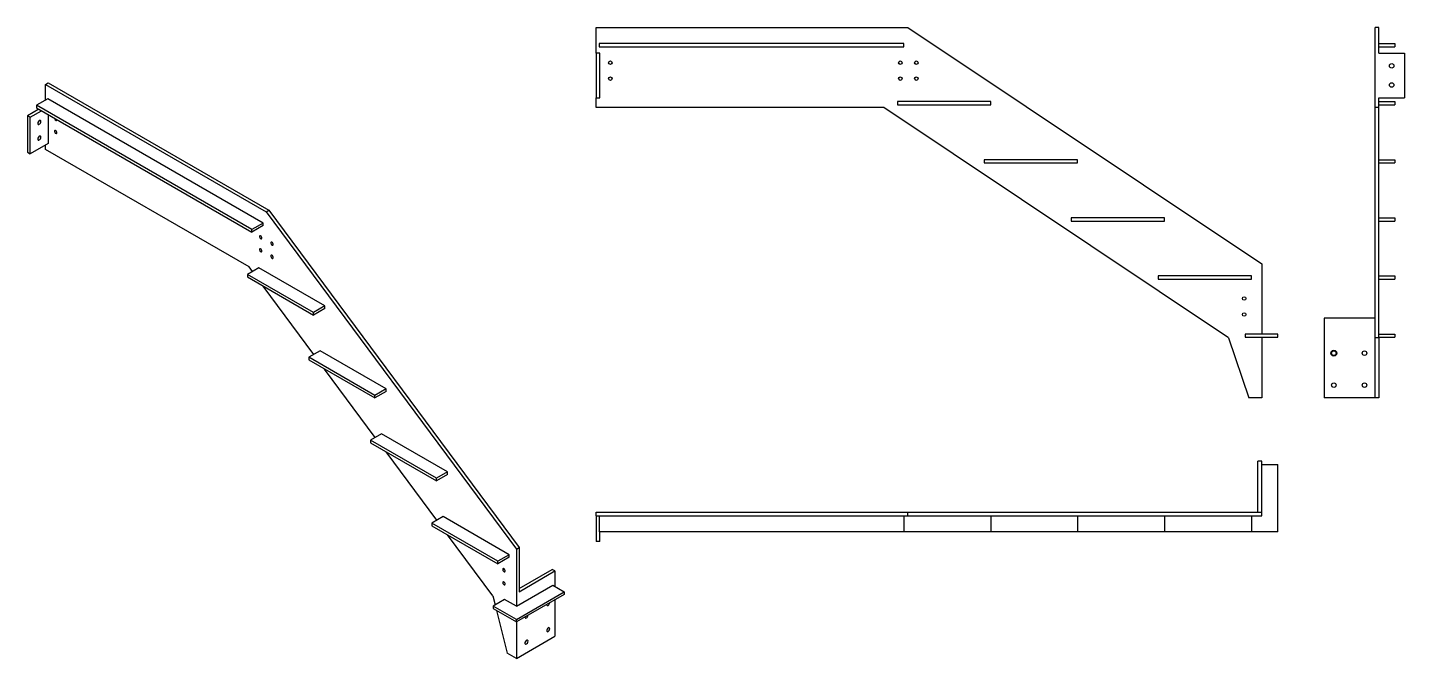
# Model space of a CAD drawing. Header units: millimetres. Extents: x -2656 to 1652, y -908 to 1067.
import ezdxf

# ---------------------------------------------------------------- set-up
doc = ezdxf.new("R2010")
doc.units = ezdxf.units.MM
for name, color, linetype in [('ProjItem213', 7, 'CONTINUOUS'), ('ProjItem214', 7, 'CONTINUOUS'), ('ProjItem215', 7, 'CONTINUOUS'), ('ProjItem216', 7, 'CONTINUOUS')]:
    doc.layers.add(name, color=color, linetype=linetype)

msp = doc.modelspace()

# ---------------------------------------------------------------- linework, layer by layer
at = {"layer": 'ProjItem213'}
for p, q in [((-877.564, 987.255), (-877.564, 1067.26)), ((-877.564, 1067.26), (98.4714, 1067.26)), ((98.4714, 1067.26), (1205.44, 327.108)), ((85.4362, 1017.26), (-867.564, 1017.26)), ((-867.564, 1017.26), (-867.564, 1007.26)), ((-867.564, 1007.26), (85.4362, 1007.26)), ((85.4362, 1007.26), (85.4362, 1017.26)), ((-877.564, 987.255), (-877.564, 847.255)), ((-865.564, 987.255), (-877.564, 987.255)), ((-865.564, 847.255), (-865.564, 987.255)), ((-877.564, 817.255), (-877.564, 847.255)), ((-877.564, 847.255), (-865.564, 847.255)), ((357.436, 835.389), (65.4362, 835.389)), ((65.4362, 835.389), (65.4362, 825.389)), ((65.4362, 825.389), (357.436, 825.389)), ((357.436, 825.389), (357.436, 835.389)), ((22.5923, 817.255), (-877.564, 817.255)), ((1101.44, 95.9107), (22.5923, 817.255)), ((629.436, 653.522), (337.436, 653.522)), ((337.436, 653.522), (337.436, 643.522)), ((629.436, 643.522), (629.436, 653.522)), ((337.436, 643.522), (629.436, 643.522)), ((901.436, 471.655), (609.436, 471.655)), ((609.436, 471.655), (609.436, 461.655)), ((609.436, 461.655), (901.436, 461.655)), ((901.436, 461.655), (901.436, 471.655)), ((1205.44, 327.108), (1205.44, 107.922)), ((1173.44, 289.789), (881.436, 289.789)), ((881.436, 289.789), (881.436, 279.789)), ((881.436, 279.789), (1173.44, 279.789)), ((1173.44, 279.789), (1173.44, 289.789)), ((1101.44, 95.9107), (1165.44, -92.078)), ((1255.44, 107.922), (1153.44, 107.922)), ((1153.44, 107.922), (1153.44, 97.922)), ((1153.44, 97.922), (1255.44, 97.922)), ((1205.44, 97.922), (1205.44, -92.078)), ((1255.44, 97.922), (1255.44, 107.922)), ((1205.44, -92.078), (1165.44, -92.078))]:
    msp.add_line(p, q, dxfattribs=at)
for centre in [(-832.564, 957.255), (74.5417, 957.255), (124.542, 957.255), (-832.564, 907.255), (74.5417, 907.255), (124.542, 907.255), (1150.44, 218.888), (1150.44, 168.888)]:
    msp.add_circle(centre, 5.5, dxfattribs=at)
at = {"layer": 'ProjItem214'}
for p, q in [((-2599.78, 889.291), (-2591.29, 894.19)), ((-2599.78, 840.301), (-2599.78, 889.291)), ((-2599.78, 889.291), (-1909.62, 490.827)), ((-2591.29, 894.19), (-1901.13, 495.726)), ((-2592.71, 844.384), (-2628.06, 823.972)), ((-1954.19, 434.911), (-2628.06, 823.972)), ((-2628.06, 823.972), (-2628.06, 815.807)), ((-1918.83, 455.323), (-2592.71, 844.384)), ((-2620.99, 811.724), (-2656.35, 791.312)), ((-2656.35, 791.312), (-2656.35, 677.002)), ((-2647.86, 786.413), (-2656.35, 791.312)), ((-2647.86, 786.413), (-2612.51, 806.825)), ((-2647.86, 672.103), (-2647.86, 786.413)), ((-2628.06, 815.807), (-1954.19, 426.746)), ((-2591.29, 794.578), (-2591.29, 704.763)), ((-2591.29, 704.763), (-2647.86, 672.103)), ((-2599.78, 685.167), (-2599.78, 699.864)), ((-2656.35, 677.002), (-2647.86, 672.103)), ((-1963.27, 317.68), (-2599.78, 685.167)), ((-1909.62, 490.827), (-1901.13, 495.726)), ((-1909.62, 490.827), (-1126.88, -565.418)), ((-1901.13, 495.726), (-1118.39, -560.519)), ((-1918.83, 455.323), (-1954.19, 434.911)), ((-1918.83, 447.158), (-1954.19, 426.746)), ((-1954.19, 426.746), (-1954.19, 434.911)), ((-1918.83, 447.158), (-1918.83, 455.323)), ((-1932.98, 314.995), (-1968.33, 294.582)), ((-1952.8, 303.55), (-1963.27, 317.68)), ((-1726.5, 195.786), (-1932.98, 314.995)), ((-1761.86, 175.374), (-1968.33, 294.582)), ((-1968.33, 294.582), (-1968.33, 286.417)), ((-1968.33, 286.417), (-1761.86, 167.209)), ((-1760.47, 44.0125), (-1919, 257.933)), ((-1726.5, 195.786), (-1761.86, 175.374)), ((-1726.5, 187.621), (-1761.86, 167.209)), ((-1761.86, 167.209), (-1761.86, 175.374)), ((-1726.5, 187.621), (-1726.5, 195.786)), ((-1740.64, 55.4577), (-1776, 35.0453)), ((-1534.17, -63.7508), (-1740.64, 55.4577)), ((-1569.52, -84.1632), (-1776, 35.0453)), ((-1776, 35.0453), (-1776, 26.8803)), ((-1776, 26.8803), (-1569.52, -92.3282)), ((-1568.13, -215.525), (-1726.66, -1.604)), ((-1534.17, -63.7508), (-1569.52, -84.1632)), ((-1534.17, -71.9158), (-1569.52, -92.3282)), ((-1569.52, -92.3282), (-1569.52, -84.1632)), ((-1534.17, -71.9158), (-1534.17, -63.7508)), ((-1548.31, -204.079), (-1583.67, -224.492)), ((-1341.84, -323.288), (-1548.31, -204.079)), ((-1377.19, -343.7), (-1583.67, -224.492)), ((-1583.67, -224.492), (-1583.67, -232.657)), ((-1583.67, -232.657), (-1377.19, -351.865)), ((-1375.8, -475.062), (-1534.33, -261.141)), ((-1341.84, -323.288), (-1377.19, -343.7)), ((-1341.84, -331.453), (-1377.19, -351.865)), ((-1377.19, -351.865), (-1377.19, -343.7)), ((-1341.84, -331.453), (-1341.84, -323.288)), ((-1355.98, -463.616), (-1391.33, -484.029)), ((-1149.5, -582.825), (-1355.98, -463.616)), ((-1184.86, -603.237), (-1391.33, -484.029)), ((-1391.33, -484.029), (-1391.33, -492.194)), ((-1391.33, -492.194), (-1184.86, -611.402)), ((-1200.41, -711.732), (-1342, -520.678)), ((-1149.5, -582.825), (-1184.86, -603.237)), ((-1149.5, -590.99), (-1184.86, -611.402)), ((-1149.5, -590.99), (-1149.5, -582.825)), ((-1126.88, -565.418), (-1118.39, -560.519)), ((-1126.88, -565.418), (-1126.88, -744.382)), ((-1118.39, -560.519), (-1118.39, -698.659)), ((-1184.86, -611.402), (-1184.86, -603.237)), ((-1118.39, -688.861), (-1014.45, -628.848)), ((-1118.39, -698.659), (-1005.96, -633.747)), ((-1005.96, -633.747), (-1014.45, -628.848)), ((-1005.96, -633.747), (-1005.96, -682.737)), ((-1126.88, -744.382), (-1013.03, -678.654)), ((-1013.03, -678.654), (-977.676, -699.067)), ((-1200.41, -711.732), (-1193.23, -740.236)), ((-1163.64, -723.154), (-1199, -743.566)), ((-1126.88, -744.382), (-1163.64, -723.154)), ((-1126.88, -785.207), (-977.676, -699.067)), ((-977.676, -707.232), (-1126.88, -793.372)), ((-1005.96, -723.562), (-1005.96, -837.871)), ((-977.676, -699.067), (-977.676, -707.232)), ((-1126.88, -785.207), (-1199, -743.566)), ((-1199, -743.566), (-1199, -751.731)), ((-1199, -751.731), (-1126.88, -793.372)), ((-1188.86, -757.584), (-1155.16, -891.352)), ((-1126.88, -793.372), (-1126.88, -785.207)), ((-1126.88, -793.372), (-1126.88, -907.682)), ((-1126.88, -907.682), (-1005.96, -837.871)), ((-1126.88, -907.682), (-1155.16, -891.352))]:
    msp.add_line(p, q, dxfattribs=at)
for centre, major_axis, start_param, end_param in [((-2619.58, 770.083), (3.5, 6.0622), -5.49779, -3.14159), ((-2619.58, 770.083), (3.5, 6.0622), -3.14159, 0), ((-2619.58, 770.083), (3.5, 6.0622), 0, -5.49779), ((-2567.96, 781.105), (2.75, -4.7631), -2.35619, 0), ((-2567.96, 781.105), (2.75, -4.7631), 0, -5.49779), ((-2567.96, 740.281), (2.75, -4.7631), -3.14159, -2.35619), ((-2567.96, 740.281), (2.75, -4.7631), -2.35619, 0), ((-2567.96, 740.281), (2.75, -4.7631), 0, -3.14159), ((-2619.58, 721.093), (3.5, 6.0622), -5.49779, -3.14159), ((-2619.58, 721.093), (3.5, 6.0622), -3.14159, 0), ((-2619.58, 721.093), (3.5, 6.0622), 0, -5.49779), ((-1926.54, 410.781), (2.75, -4.7631), -3.14159, -2.35619), ((-1926.54, 410.781), (2.75, -4.7631), -2.35619, 0), ((-1926.54, 410.781), (2.75, -4.7631), 0, -3.14159), ((-1891.18, 390.369), (2.75, -4.7631), -3.14159, -2.35619), ((-1891.18, 390.369), (2.75, -4.7631), -2.35619, 0), ((-1891.18, 390.369), (2.75, -4.7631), 0, -3.14159), ((-1926.54, 369.956), (2.75, -4.7631), -3.14159, -2.35619), ((-1926.54, 369.956), (2.75, -4.7631), -2.35619, 0), ((-1926.54, 369.956), (2.75, -4.7631), 0, -3.14159), ((-1891.18, 349.544), (2.75, -4.7631), -3.14159, -2.35619), ((-1891.18, 349.544), (2.75, -4.7631), -2.35619, 0), ((-1891.18, 349.544), (2.75, -4.7631), 0, -3.14159), ((-1165.77, -631.326), (2.75, -4.7631), -3.14159, -2.35619), ((-1165.77, -631.326), (2.75, -4.7631), -2.35619, 0), ((-1165.77, -631.326), (2.75, -4.7631), 0, -3.14159), ((-1165.77, -672.15), (2.75, -4.7631), -3.14159, -2.35619), ((-1165.77, -672.15), (2.75, -4.7631), -2.35619, 0), ((-1165.77, -672.15), (2.75, -4.7631), 0, -3.14159), ((-1095.06, -775.001), (-3.5, -6.0622), 0.785398, 2.35619), ((-1027.17, -735.809), (-3.5, -6.0622), 5.49779, 0), ((-1027.17, -735.809), (-3.5, -6.0622), 0, 0.785398), ((-1027.17, -735.809), (-3.5, -6.0622), 0.785398, 2.35619), ((-1095.06, -775.001), (-3.5, -6.0622), 5.49779, 0), ((-1095.06, -775.001), (-3.5, -6.0622), 0, 0.785398), ((-1027.17, -817.459), (-3.5, -6.0622), 3.14159, 0), ((-1027.17, -817.459), (-3.5, -6.0622), 0.785398, 3.14159), ((-1095.06, -856.651), (-3.5, -6.0622), 3.14159, 0), ((-1095.06, -856.651), (-3.5, -6.0622), 0.785398, 3.14159), ((-1027.17, -817.459), (-3.5, -6.0622), 0, 0.785398), ((-1095.06, -856.651), (-3.5, -6.0622), 0, 0.785398)]:
    msp.add_ellipse(centre, major_axis=major_axis, ratio=0.57735, start_param=start_param, end_param=end_param, dxfattribs=at)
at = {"layer": 'ProjItem215'}
for p, q in [((1560.08, 817.255), (1560.08, 1067.26)), ((1572.08, 1067.26), (1560.08, 1067.26)), ((1572.08, 987.255), (1572.08, 1067.26)), ((1572.08, 1017.26), (1622.08, 1017.26)), ((1572.08, 1007.26), (1622.08, 1007.26)), ((1622.08, 1017.26), (1622.08, 1007.26)), ((1572.08, 987.255), (1652.08, 987.255)), ((1652.08, 987.255), (1652.08, 847.255)), ((1572.08, 817.255), (1572.08, 847.255)), ((1572.08, 847.255), (1652.08, 847.255)), ((1572.08, 835.389), (1622.08, 835.389)), ((1572.08, 825.389), (1622.08, 825.389)), ((1622.08, 835.389), (1622.08, 825.389)), ((1560.08, 95.9107), (1560.08, 817.255)), ((1572.08, 817.255), (1560.08, 817.255)), ((1572.08, 95.9107), (1572.08, 817.255)), ((1572.08, 653.522), (1622.08, 653.522)), ((1622.08, 653.522), (1622.08, 643.522)), ((1572.08, 643.522), (1622.08, 643.522)), ((1572.08, 471.655), (1622.08, 471.655)), ((1572.08, 461.655), (1622.08, 461.655)), ((1622.08, 471.655), (1622.08, 461.655)), ((1572.08, 289.789), (1622.08, 289.789)), ((1572.08, 279.789), (1622.08, 279.789)), ((1622.08, 289.789), (1622.08, 279.789)), ((1560.08, 157.922), (1401.08, 157.922)), ((1401.08, 157.922), (1401.08, -92.078)), ((1560.08, -92.078), (1560.08, 95.9107)), ((1572.08, 95.9107), (1560.08, 95.9107)), ((1572.08, 107.922), (1622.08, 107.922)), ((1572.08, 97.922), (1622.08, 97.922)), ((1572.08, 95.9107), (1572.08, -92.078)), ((1622.08, 107.922), (1622.08, 97.922)), ((1560.08, -92.078), (1401.08, -92.078)), ((1572.08, -92.078), (1560.08, -92.078))]:
    msp.add_line(p, q, dxfattribs=at)
for centre, radius in [((1612.08, 947.255), 7), ((1612.08, 887.255), 7), ((1431.08, 47.922), 9.5), ((1431.08, 47.922), 7), ((1527.08, 47.922), 7), ((1431.08, -52.078), 7), ((1527.08, -52.078), 7)]:
    msp.add_circle(centre, radius, dxfattribs=at)
at = {"layer": 'ProjItem216'}
for p, q in [((1205.44, -290.596), (1193.44, -290.596)), ((1193.44, -449.596), (1193.44, -290.596)), ((1205.44, -449.596), (1205.44, -290.596)), ((1205.44, -300.596), (1255.44, -300.596)), ((1255.44, -511.596), (1255.44, -300.596)), ((-877.564, -449.596), (98.4714, -449.596)), ((-877.564, -461.596), (-877.564, -449.596)), ((-877.564, -461.596), (98.4714, -461.596)), ((-877.564, -461.596), (-877.564, -541.596)), ((-867.564, -461.596), (-867.564, -511.596)), ((85.4362, -461.596), (85.4362, -511.596)), ((98.4714, -449.596), (1205.44, -449.596)), ((98.4714, -461.596), (98.4714, -449.596)), ((98.4714, -461.596), (1205.44, -461.596)), ((357.436, -461.596), (357.436, -511.596)), ((629.436, -461.596), (629.436, -511.596)), ((901.436, -461.596), (901.436, -511.596)), ((1173.44, -461.596), (1173.44, -511.596)), ((1205.44, -461.596), (1205.44, -449.596)), ((85.4362, -511.596), (-867.564, -511.596)), ((-865.564, -541.596), (-865.564, -511.596)), ((357.436, -511.596), (85.4362, -511.596)), ((629.436, -511.596), (357.436, -511.596)), ((901.436, -511.596), (629.436, -511.596)), ((1173.44, -511.596), (901.436, -511.596)), ((1255.44, -511.596), (1173.44, -511.596)), ((-865.564, -541.596), (-877.564, -541.596))]:
    msp.add_line(p, q, dxfattribs=at)

doc.saveas('drawing.dxf')
